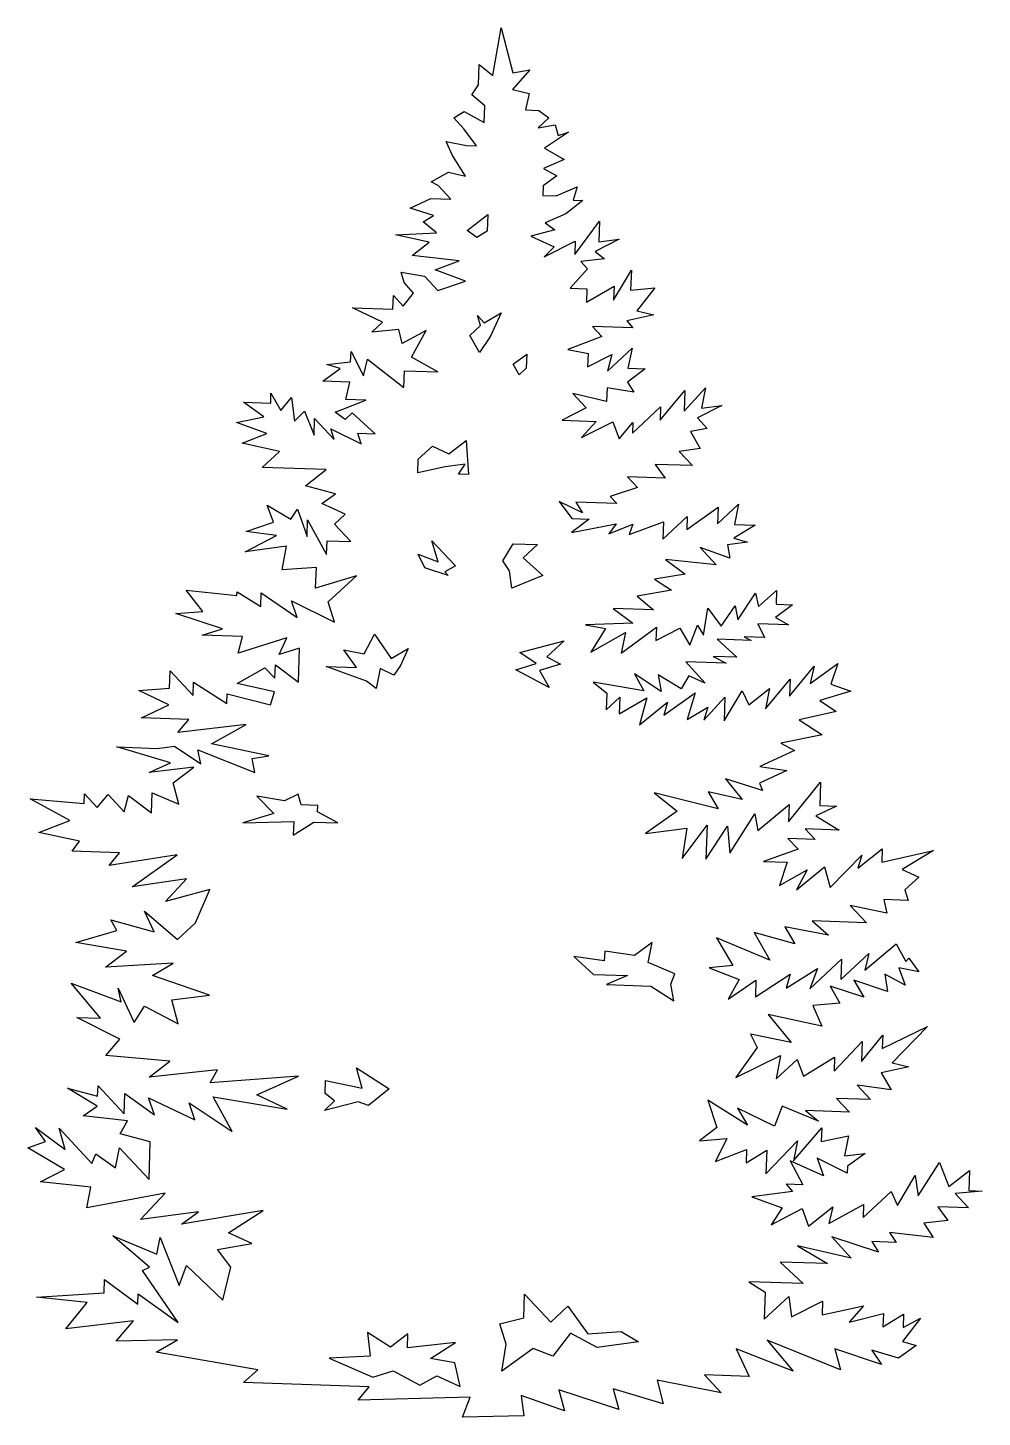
# Model space of a CAD drawing. Header units: millimetres. Extents: x 448.84 to 449.54, y 2593.3 to 2594.31.
import ezdxf

# ---------------------------------------------------------------- set-up
doc = ezdxf.new("R2010")
doc.units = ezdxf.units.MM
doc.header["$LTSCALE"] = 10
doc.layers.add('Vegetais', color=94, linetype='Continuous')

msp = doc.modelspace()

# ---------------------------------------------------------------- linework, layer by layer
at = {"layer": 'Vegetais'}
for points in [[(449.1574, 2593.3016), (449.1629, 2593.3161), (449.0814, 2593.3139), (449.0893, 2593.3237), (448.998, 2593.3269), (449.0084, 2593.3361), (448.9345, 2593.3488), (448.95, 2593.3579), (448.9055, 2593.3569), (448.9181, 2593.3716), (448.8688, 2593.3658), (448.8842, 2593.385), (448.8474, 2593.3888), (448.8966, 2593.3921), (448.8969, 2593.4017), (448.9211, 2593.3837), (448.9213, 2593.3912), (448.9504, 2593.3705), (448.9245, 2593.4083), (448.9296, 2593.4107), (448.9031, 2593.4334), (448.9349, 2593.4201), (448.9375, 2593.4322), (448.9513, 2593.3973), (448.9565, 2593.4118), (448.9829, 2593.3866), (448.9887, 2593.4107), (448.9791, 2593.4236), (449.004, 2593.4278), (448.9871, 2593.4355), (449.0124, 2593.4519), (448.9529, 2593.4418), (448.9654, 2593.451), (448.9232, 2593.4453), (448.9411, 2593.4644), (448.8841, 2593.4538), (448.8871, 2593.4688), (448.8503, 2593.4726), (448.8678, 2593.4817), (448.8411, 2593.4973), (448.8539, 2593.5019), (448.8467, 2593.5122), (448.8684, 2593.4963), (448.8639, 2593.5116), (448.8877, 2593.486), (448.8905, 2593.4931), (448.9048, 2593.4829), (448.9078, 2593.4975), (448.9293, 2593.4745), (448.9302, 2593.5017), (448.9082, 2593.5075), (448.9136, 2593.517), (448.8814, 2593.5207), (448.8917, 2593.5278), (448.8699, 2593.5408), (448.8919, 2593.535), (448.8922, 2593.5425), (448.9112, 2593.5221), (448.9117, 2593.5368), (448.9334, 2593.5214), (448.9288, 2593.5337), (448.9627, 2593.5178), (448.9585, 2593.5301), (448.9897, 2593.5093), (448.9759, 2593.5346), (449.0297, 2593.5255), (449.0078, 2593.536), (449.0381, 2593.5496), (448.9737, 2593.5447), (448.9791, 2593.5542), (448.9294, 2593.5488), (448.9444, 2593.5604), (448.898, 2593.5646), (448.9081, 2593.5764), (448.8767, 2593.5922), (448.8939, 2593.5916), (448.8726, 2593.6171), (448.909, 2593.6036), (448.9069, 2593.6134), (448.9186, 2593.5886), (448.9261, 2593.6005), (448.9504, 2593.5875), (448.946, 2593.6049), (448.9734, 2593.6085), (448.9319, 2593.6226), (448.9469, 2593.6317), (448.8977, 2593.6288), (448.9128, 2593.6404), (448.8761, 2593.6468), (448.9058, 2593.6554), (448.9015, 2593.6631), (448.933, 2593.6544), (448.926, 2593.6694), (448.9501, 2593.6488), (448.9631, 2593.6609), (448.9736, 2593.6853), (448.9414, 2593.6764), (448.9566, 2593.6931), (448.917, 2593.6873), (448.9497, 2593.7105), (448.9003, 2593.7026), (448.9078, 2593.712), (448.8734, 2593.7132), (448.8787, 2593.7205), (448.8491, 2593.7266), (448.8717, 2593.7355), (448.8429, 2593.7512), (448.8822, 2593.7477), (448.8824, 2593.7548), (448.8917, 2593.7449), (448.8996, 2593.7542), (448.9113, 2593.7417), (448.9143, 2593.7537), (448.931, 2593.741), (448.9315, 2593.7556), (448.951, 2593.7474), (448.9469, 2593.7627), (448.962, 2593.7743), (448.9295, 2593.7704), (448.9449, 2593.7774), (448.9059, 2593.7889), (448.9352, 2593.7878), (448.9478, 2593.7895), (448.9671, 2593.7766), (448.9649, 2593.7868), (449.0063, 2593.7702), (449.0042, 2593.7804), (449.0164, 2593.7825), (448.9747, 2593.7911), (449, 2593.8053), (448.9503, 2593.7995), (448.9582, 2593.8089), (448.9238, 2593.8101), (448.9438, 2593.8194), (448.922, 2593.8299), (448.9443, 2593.8316), (448.9447, 2593.8442), (448.9613, 2593.8264), (448.9616, 2593.836), (448.9858, 2593.8205), (448.9861, 2593.8276), (449.0177, 2593.8194), (449.0205, 2593.8289), (448.9935, 2593.8349), (449.0136, 2593.8464), (449.0209, 2593.839), (449.0212, 2593.8486), (449.038, 2593.8359), (449.0388, 2593.8606), (449.024, 2593.8561), (449.0295, 2593.8681), (448.9942, 2593.8571), (448.9972, 2593.8692), (448.9679, 2593.8702), (448.9827, 2593.8747), (448.9487, 2593.886), (448.9685, 2593.8874), (448.9564, 2593.9029), (448.9932, 2593.8991), (448.9933, 2593.9017), (449.0105, 2593.891), (449.0109, 2593.901), (449.0371, 2593.8829), (449.0329, 2593.8952), (449.0643, 2593.8795), (449.0597, 2593.8943), (449.0801, 2593.9133), (449.0504, 2593.9043), (449.051, 2593.9194), (449.0262, 2593.9177), (449.0293, 2593.9348), (448.9993, 2593.9308), (449.022, 2593.9426), (448.9999, 2593.9455), (449.0198, 2593.9524), (449.0152, 2593.9647), (449.0325, 2593.9544), (449.0373, 2593.9618), (449.0442, 2593.9419), (449.0446, 2593.954), (449.0584, 2593.9288), (449.0588, 2593.9388), (449.076, 2593.9382), (449.0642, 2593.9508), (449.072, 2593.9581), (449.0551, 2593.9658), (449.065, 2593.973), (449.043, 2593.9788), (449.0581, 2593.9905), (449.0115, 2593.9921), (449.0241, 2594.0038), (448.9971, 2594.0098), (449.0149, 2594.0168), (448.993, 2594.0247), (449.0128, 2594.029), (448.9981, 2594.0396), (449.0178, 2594.0389), (449.018, 2594.046), (449.0252, 2594.0336), (449.033, 2594.043), (449.035, 2594.0257), (449.0423, 2594.033), (449.0493, 2594.0156), (449.0497, 2594.0277), (449.0639, 2594.0125), (449.0616, 2594.0202), (449.0835, 2594.0093), (449.0812, 2594.017), (449.0938, 2594.0165), (449.0771, 2594.0318), (449.0719, 2594.0269), (449.0646, 2594.0322), (449.0871, 2594.0411), (449.0724, 2594.0416), (449.0754, 2594.0541), (449.0557, 2594.0548), (449.0682, 2594.064), (449.0586, 2594.0669), (449.0759, 2594.0688), (449.0762, 2594.0763), (449.0852, 2594.0588), (449.0881, 2594.0709), (449.1147, 2594.0502), (449.1151, 2594.0624), (449.1394, 2594.0615), (449.1201, 2594.0723), (449.1308, 2594.0916), (449.1133, 2594.0822), (449.1111, 2594.0923), (449.0913, 2594.0905), (449.0992, 2594.0978), (449.0773, 2594.1082), (449.1066, 2594.1072), (449.107, 2594.1172), (449.1142, 2594.1094), (449.1217, 2594.1188), (449.1148, 2594.1266), (449.1126, 2594.1342), (449.1297, 2594.1311), (449.1394, 2594.1207), (449.1594, 2594.1276), (449.1374, 2594.1359), (449.1548, 2594.1424), (449.1206, 2594.1461), (449.1331, 2594.1558), (449.1085, 2594.1612), (449.1383, 2594.1627), (449.1286, 2594.1706), (449.1363, 2594.1754), (449.1193, 2594.1806), (449.1342, 2594.1876), (449.1488, 2594.1871), (449.1395, 2594.1971), (449.1346, 2594.1998), (449.147, 2594.2069), (449.1595, 2594.204), (449.15, 2594.219), (449.1453, 2594.2292), (449.1603, 2594.2262), (449.1674, 2594.2259), (449.1582, 2594.2384), (449.1509, 2594.2462), (449.1586, 2594.251), (449.173, 2594.2429), (449.1735, 2594.2551), (449.1641, 2594.263), (449.169, 2594.2704), (449.1695, 2594.285), (449.1793, 2594.2771), (449.1855, 2594.3118), (449.194, 2594.2791), (449.2063, 2594.2812), (449.1936, 2594.267), (449.2057, 2594.264), (449.2031, 2594.252), (449.2128, 2594.2516), (449.2201, 2594.2463), (449.2123, 2594.239), (449.2246, 2594.2411), (449.2268, 2594.2335), (449.2345, 2594.2358), (449.2169, 2594.2242), (449.2313, 2594.2161), (449.2163, 2594.2095), (449.2258, 2594.2042), (449.2159, 2594.1969), (449.2157, 2594.1898), (449.2253, 2594.1895), (449.2406, 2594.1961), (449.2378, 2594.1865), (449.2449, 2594.1863), (449.2324, 2594.1766), (449.2175, 2594.17), (449.2244, 2594.1648), (449.2071, 2594.1603), (449.224, 2594.1526), (449.2166, 2594.1453), (449.2393, 2594.1567), (449.2389, 2594.147), (449.257, 2594.1712), (449.2564, 2594.1561), (449.2712, 2594.1581), (449.2537, 2594.149), (449.2606, 2594.1438), (449.2434, 2594.1418), (449.2482, 2594.1366), (449.2355, 2594.1224), (449.2477, 2594.122), (449.2474, 2594.1123), (449.2675, 2594.1238), (449.2671, 2594.1137), (449.2801, 2594.1355), (449.2795, 2594.1209), (449.2972, 2594.1228), (449.2841, 2594.106), (449.2965, 2594.103), (449.2767, 2594.0987), (449.2811, 2594.0935), (449.2518, 2594.0945), (449.2586, 2594.0872), (449.234, 2594.0779), (449.2486, 2594.0749), (449.2482, 2594.0653), (449.2658, 2594.0743), (449.2628, 2594.0622), (449.2806, 2594.0788), (449.2776, 2594.0643), (449.2901, 2594.0638), (449.2772, 2594.0542), (449.282, 2594.0469), (449.2624, 2594.0501), (449.262, 2594.04), (449.2375, 2594.0459), (449.2472, 2594.0355), (449.2297, 2594.0265), (449.2544, 2594.0256), (449.2439, 2594.0138), (449.2666, 2594.0252), (449.2712, 2594.0128), (449.2812, 2594.0247), (449.281, 2594.0171), (449.3013, 2594.0361), (449.301, 2594.0265), (449.319, 2594.0481), (449.3184, 2594.033), (449.3341, 2594.0501), (449.3311, 2594.0351), (449.3459, 2594.0371), (449.3283, 2594.0281), (449.3352, 2594.0203), (449.323, 2594.0182), (449.3301, 2594.0058), (449.3149, 2594.0038), (449.3246, 2593.9934), (449.2974, 2593.9943), (449.3046, 2593.9844), (449.2773, 2593.9853), (449.2846, 2593.9775), (449.2647, 2593.9711), (449.2695, 2593.9659), (449.2398, 2593.9669), (449.2445, 2593.9592), (449.2276, 2593.9674), (449.2368, 2593.9549), (449.2494, 2593.9544), (449.2365, 2593.9448), (449.269, 2593.9512), (449.2637, 2593.9438), (449.2812, 2593.9508), (449.2784, 2593.9433), (449.3035, 2593.9525), (449.303, 2593.94), (449.3208, 2593.9565), (449.3205, 2593.9469), (449.3433, 2593.9633), (449.3428, 2593.9512), (449.358, 2593.9653), (449.355, 2593.9507), (449.3701, 2593.9502), (449.3547, 2593.9407), (449.3646, 2593.9378), (449.3499, 2593.9358), (449.3516, 2593.9261), (449.3301, 2593.934), (449.3418, 2593.9214), (449.305, 2593.9252), (449.3193, 2593.9146), (449.297, 2593.9108), (449.3093, 2593.9028), (449.2844, 2593.8986), (449.2962, 2593.8886), (449.2669, 2593.8896), (449.2812, 2593.879), (449.2467, 2593.8777), (449.2613, 2593.8751), (449.2506, 2593.8578), (449.2759, 2593.8721), (449.2728, 2593.8571), (449.2983, 2593.8759), (449.2979, 2593.8663), (449.3154, 2593.8753), (449.3226, 2593.8629), (449.3281, 2593.8774), (449.3325, 2593.8701), (449.3357, 2593.8897), (449.3453, 2593.8768), (449.3555, 2593.8915), (449.3576, 2593.8814), (449.3705, 2593.9007), (449.3726, 2593.8909), (449.3856, 2593.9027), (449.3853, 2593.8926), (449.3974, 2593.8922), (449.3849, 2593.8829), (449.3944, 2593.8776), (449.3722, 2593.8784), (449.3769, 2593.8685), (449.3622, 2593.869), (449.3672, 2593.8664), (449.3424, 2593.8672), (449.3567, 2593.8541), (449.3395, 2593.8547), (449.349, 2593.8498), (449.3196, 2593.8508), (449.3338, 2593.8352), (449.3218, 2593.8407), (449.3164, 2593.8312), (449.2996, 2593.8414), (449.3017, 2593.8292), (449.2824, 2593.842), (449.2891, 2593.8296), (449.2524, 2593.8359), (449.2622, 2593.828), (449.2618, 2593.8159), (449.2717, 2593.8252), (449.2713, 2593.813), (449.2914, 2593.8245), (449.2861, 2593.805), (449.3064, 2593.8215), (449.3036, 2593.8119), (449.3264, 2593.8283), (449.3207, 2593.8088), (449.3357, 2593.8179), (449.3328, 2593.8084), (449.3481, 2593.825), (449.3475, 2593.8079), (449.3608, 2593.8296), (449.3655, 2593.8194), (449.3806, 2593.8315), (449.3776, 2593.8165), (449.3955, 2593.8381), (449.3951, 2593.8259), (449.4131, 2593.8475), (449.4101, 2593.8351), (449.4303, 2593.8495), (449.4252, 2593.8345), (449.4397, 2593.8294), (449.4172, 2593.8226), (449.4291, 2593.8147), (449.4021, 2593.8085), (449.4189, 2593.7978), (449.3889, 2593.7917), (449.3988, 2593.7863), (449.3736, 2593.7746), (449.3932, 2593.7718), (449.3732, 2593.7625), (449.3755, 2593.7573), (449.3485, 2593.7658), (449.3606, 2593.7507), (449.336, 2593.7562), (449.3432, 2593.7438), (449.2966, 2593.7555), (449.3133, 2593.7423), (449.2905, 2593.7259), (449.3204, 2593.7299), (449.3171, 2593.7078), (449.3352, 2593.7319), (449.3343, 2593.7072), (449.3499, 2593.7314), (449.3517, 2593.7116), (449.3699, 2593.7403), (449.372, 2593.7281), (449.3949, 2593.747), (449.3944, 2593.7344), (449.4177, 2593.7634), (449.4171, 2593.7462), (449.4292, 2593.7458), (449.4143, 2593.7388), (449.4312, 2593.7285), (449.4064, 2593.7294), (449.4137, 2593.7216), (449.394, 2593.7223), (449.4013, 2593.7145), (449.3762, 2593.7057), (449.3934, 2593.7051), (449.3878, 2593.6881), (449.4079, 2593.6996), (449.4003, 2593.6851), (449.4206, 2593.7016), (449.4247, 2593.6868), (449.4477, 2593.7103), (449.4449, 2593.7008), (449.4626, 2593.7149), (449.4622, 2593.7052), (449.4999, 2593.7135), (449.4771, 2593.6997), (449.4891, 2593.6942), (449.4791, 2593.6849), (449.4814, 2593.6773), (449.4638, 2593.6779), (449.466, 2593.6681), (449.4393, 2593.6737), (449.451, 2593.6611), (449.4116, 2593.6625), (449.4235, 2593.652), (449.3918, 2593.6581), (449.3989, 2593.6457), (449.3694, 2593.6539), (449.3809, 2593.6338), (449.342, 2593.6502), (449.3539, 2593.6301), (449.3366, 2593.6282), (449.3586, 2593.6198), (449.3505, 2593.6054), (449.3707, 2593.6194), (449.3703, 2593.6073), (449.3956, 2593.6236), (449.3927, 2593.6136), (449.4155, 2593.6279), (449.4099, 2593.613), (449.4329, 2593.6345), (449.4324, 2593.6198), (449.4528, 2593.6388), (449.4498, 2593.6267), (449.4727, 2593.6457), (449.4798, 2593.6328), (449.482, 2593.6353), (449.4892, 2593.6254), (449.4747, 2593.6284), (449.4792, 2593.6156), (449.4644, 2593.6237), (449.4665, 2593.611), (449.442, 2593.6194), (449.4492, 2593.607), (449.4247, 2593.615), (449.4318, 2593.6026), (449.412, 2593.6008), (449.4186, 2593.5858), (449.3795, 2593.5943), (449.3964, 2593.574), (449.3668, 2593.5801), (449.3715, 2593.5703), (449.3561, 2593.5486), (449.3885, 2593.5646), (449.3854, 2593.5475), (449.4006, 2593.5617), (449.4052, 2593.5494), (449.4279, 2593.5633), (449.4276, 2593.5532), (449.448, 2593.5747), (449.4475, 2593.5601), (449.4629, 2593.5793), (449.4625, 2593.5696), (449.4954, 2593.5857), (449.4697, 2593.5593), (449.4818, 2593.5564), (449.4619, 2593.552), (449.469, 2593.5396), (449.4444, 2593.543), (449.4541, 2593.5326), (449.4294, 2593.5334), (449.4387, 2593.5234), (449.4068, 2593.5246), (449.4162, 2593.5167), (449.3897, 2593.5277), (449.3842, 2593.5132), (449.3574, 2593.5263), (449.3645, 2593.5139), (449.3358, 2593.5321), (449.3422, 2593.5121), (449.3297, 2593.5025), (449.3495, 2593.5043), (449.3413, 2593.4874), (449.3639, 2593.4962), (449.3635, 2593.4866), (449.3786, 2593.4957), (449.378, 2593.4785), (449.401, 2593.5025), (449.398, 2593.4879), (449.4186, 2593.512), (449.4182, 2593.5019), (449.4381, 2593.5062), (449.4351, 2593.4917), (449.4502, 2593.4932), (449.4373, 2593.484), (449.4371, 2593.479), (449.4153, 2593.4898), (449.4199, 2593.4771), (449.3955, 2593.488), (449.4049, 2593.4705), (449.3928, 2593.4709), (449.3972, 2593.4657), (449.3677, 2593.4617), (449.3897, 2593.4538), (449.3817, 2593.4415), (449.4043, 2593.4533), (449.4089, 2593.4405), (449.4266, 2593.4546), (449.4237, 2593.4425), (449.4489, 2593.4563), (449.4486, 2593.4467), (449.469, 2593.4657), (449.4737, 2593.4555), (449.4866, 2593.4773), (449.4886, 2593.4625), (449.5041, 2593.4867), (449.5111, 2593.4693), (449.5261, 2593.4809), (449.5256, 2593.4663), (449.5353, 2593.4659), (449.5155, 2593.4641), (449.5252, 2593.4537), (449.503, 2593.4545), (449.5102, 2593.4445), (449.4929, 2593.4426), (449.4997, 2593.4323), (449.4679, 2593.4359), (449.4727, 2593.4286), (449.4551, 2593.4293), (449.4599, 2593.4215), (449.4259, 2593.4328), (449.44, 2593.4172), (449.4009, 2593.4261), (449.4227, 2593.4132), (449.3883, 2593.4144), (449.405, 2593.3987), (449.3656, 2593.4001), (449.3775, 2593.3925), (449.3768, 2593.3728), (449.3946, 2593.3894), (449.3966, 2593.3746), (449.4192, 2593.386), (449.4188, 2593.376), (449.4489, 2593.3825), (449.4384, 2593.3707), (449.4634, 2593.3769), (449.463, 2593.3673), (449.478, 2593.3764), (449.4777, 2593.3668), (449.4905, 2593.3735), (449.4773, 2593.3567), (449.4873, 2593.3538), (449.4744, 2593.3446), (449.4549, 2593.3504), (449.4621, 2593.34), (449.4281, 2593.3513), (449.4321, 2593.336), (449.3788, 2593.3576), (449.3977, 2593.3351), (449.3563, 2593.3513), (449.3657, 2593.3312), (449.3334, 2593.3323), (449.3455, 2593.3193), (449.2989, 2593.3285), (449.3033, 2593.3112), (449.2668, 2593.3221), (449.2709, 2593.3072), (449.2273, 2593.3214), (449.2314, 2593.3061), (449.1999, 2593.3173), (449.2019, 2593.3025)], [(449.1606, 2594.1645), (449.1757, 2594.1761), (449.1753, 2594.1639), (449.1676, 2594.1592)], [(449.1626, 2594.088), (449.1704, 2594.0953), (449.1681, 2594.1025), (449.173, 2594.0973), (449.1854, 2594.1044), (449.1777, 2594.0875), (449.1697, 2594.0756)], [(449.1616, 2593.9869), (449.1545, 2593.9871), (449.1593, 2593.9945), (449.1446, 2593.9925), (449.1247, 2593.9882), (449.1251, 2593.9982), (449.1354, 2594.0075), (449.1474, 2594.0021), (449.1599, 2594.0117)], [(449.1468, 2593.9135), (449.1298, 2593.9191), (449.1251, 2593.929), (449.1396, 2593.9234), (449.1351, 2593.9387), (449.1521, 2593.9205), (449.1444, 2593.9161)], [(449.1914, 2593.917), (449.1867, 2593.9243), (449.1942, 2593.9366), (449.2118, 2593.936), (449.2014, 2593.9263), (449.2157, 2593.9136), (449.1931, 2593.9043)], [(449.0875, 2593.8367), (449.0581, 2593.8473), (449.0803, 2593.8466), (449.0711, 2593.8595), (449.0857, 2593.8565), (449.0933, 2593.8709), (449.1053, 2593.8533), (449.1177, 2593.8604), (449.1123, 2593.848), (449.1074, 2593.841), (449.0975, 2593.846), (449.0945, 2593.8314)], [(449.199, 2593.8575), (449.2312, 2593.8661), (449.2186, 2593.8543), (449.2285, 2593.849), (449.2132, 2593.8444), (449.2204, 2593.832), (449.1961, 2593.845), (449.2109, 2593.8496)], [(449.0399, 2593.7468), (449.0377, 2593.7545), (449.0278, 2593.7498), (449.0078, 2593.753), (449.02, 2593.7404), (448.9975, 2593.7336), (449.0345, 2593.7348), (449.0341, 2593.7248), (449.0491, 2593.7343), (449.0667, 2593.7337), (449.0519, 2593.7418), (449.0521, 2593.7464)], [(449.3089, 2593.6165), (449.3117, 2593.624), (449.2923, 2593.6322), (449.2953, 2593.6468), (449.2824, 2593.6372), (449.2607, 2593.6405), (449.2604, 2593.6333), (449.2383, 2593.6366), (449.2525, 2593.6235), (449.2773, 2593.6227), (449.2619, 2593.6161), (449.2942, 2593.615), (449.311, 2593.6043)], [(449.0573, 2593.5368), (449.0577, 2593.5464), (449.0843, 2593.5409), (449.0802, 2593.5557), (449.104, 2593.5402), (449.0889, 2593.5281), (449.0815, 2593.5309), (449.0569, 2593.5246), (449.0643, 2593.5315)], [(449.189, 2593.3546), (449.1845, 2593.3695), (449.2019, 2593.3739), (449.2025, 2593.3911), (449.2215, 2593.3707), (449.234, 2593.3824), (449.2484, 2593.3622), (449.2728, 2593.3638), (449.2852, 2593.3563), (449.2552, 2593.3523), (449.2359, 2593.3626), (449.2231, 2593.3459), (449.2086, 2593.3514), (449.1858, 2593.335)], [(449.1556, 2593.3239), (449.1516, 2593.3412), (449.1341, 2593.3443), (449.1521, 2593.3559), (449.1172, 2593.3521), (449.1175, 2593.3621), (449.105, 2593.3525), (449.0882, 2593.3632), (449.0901, 2593.3459), (449.0603, 2593.3444), (449.0921, 2593.3307), (449.1069, 2593.3352), (449.1263, 2593.3249), (449.1387, 2593.3316)]]:
    msp.add_lwpolyline(points, close=True, dxfattribs=at)
msp.add_lwpolyline([(449.1985, 2594.0595), (449.1942, 2594.0672), (449.2041, 2594.0744), (449.2037, 2594.0643), (449.1985, 2594.0595)], dxfattribs=at)

doc.saveas('drawing.dxf')
